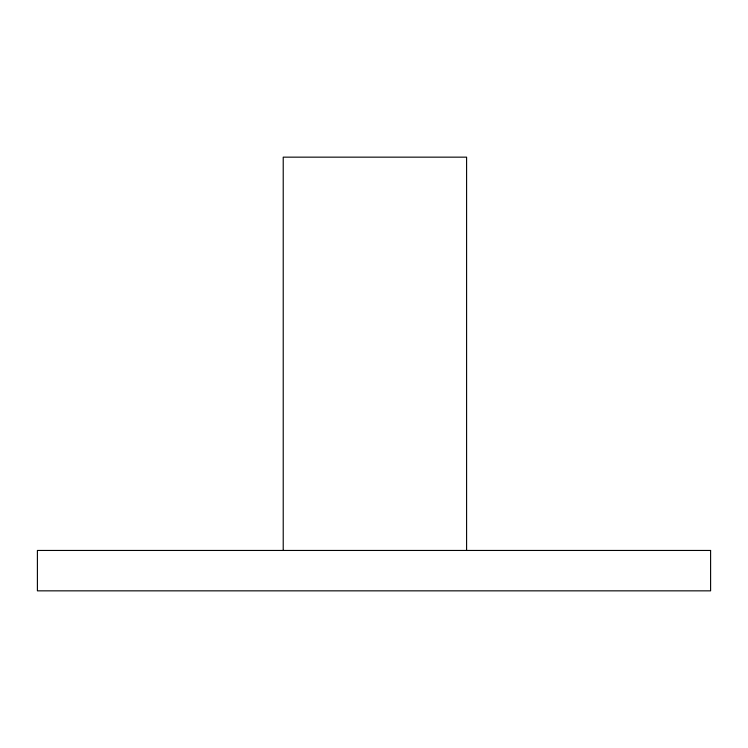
<?xml version="1.0" encoding="UTF-8"?>
<svg xmlns="http://www.w3.org/2000/svg" width="748" height="748" viewBox="0 0 748 748"><rect width="100%" height="100%" fill="white"/><g stroke="black" fill="none" stroke-linecap="round" stroke-linejoin="round"><path stroke-width="1.12" d="M466.593 550.453L466.593 157.155L283.221 157.155L283.221 550.453M710.6 550.453L37.4 550.453L37.4 590.845L710.6 590.845L710.6 550.453"/></g></svg>
